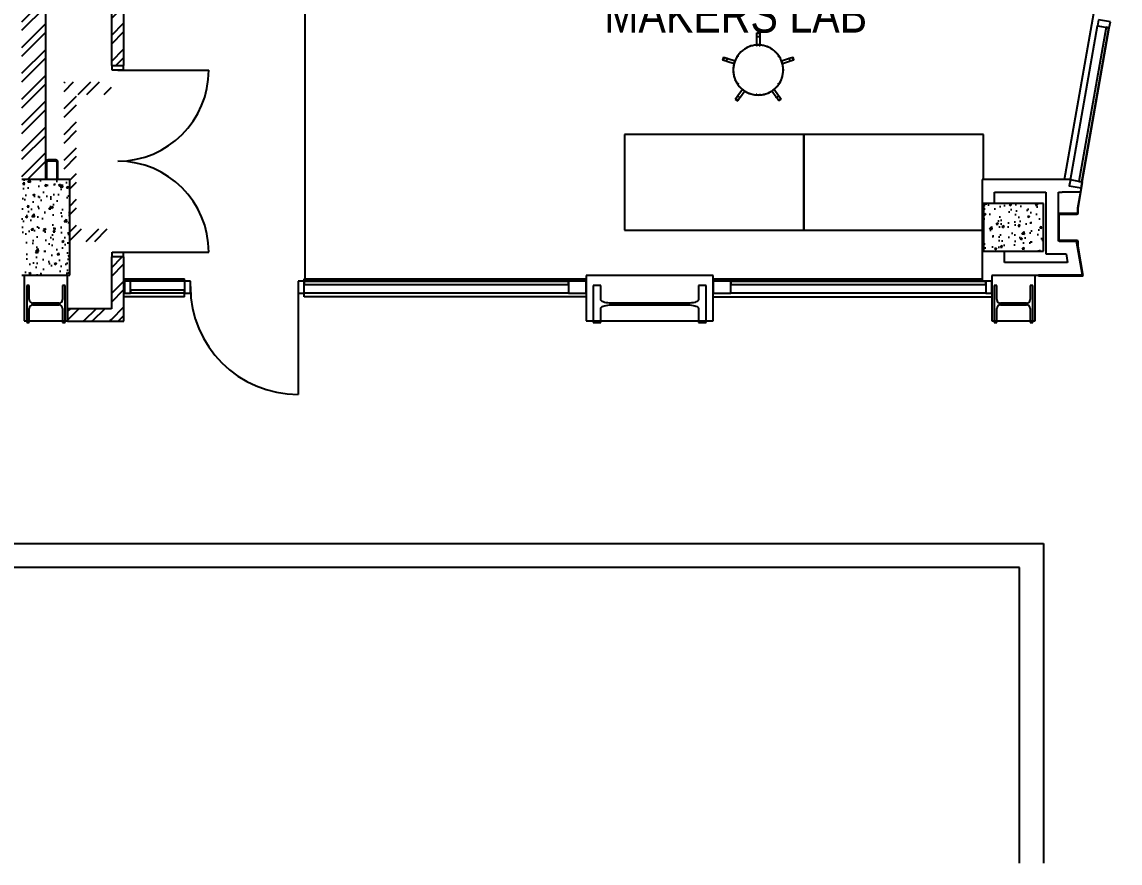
# Model space of a CAD drawing. Extents: x 6433 to 75181, y -2986 to 56414.
# Drawn here: x 39363 to 48532, y -2986 to 4039 of the extents above; entities that cross this region are included whole.
import ezdxf

# ---------------------------------------------------------------- set-up
doc = ezdxf.new("R2010")
doc.units = 0
doc.header["$MEASUREMENT"] = 0
for name, color, linetype in [('A-Column__Concrete', 7, 'CONTINUOUS'), ('A-Column__Steel', 4, 'CONTINUOUS'), ('A-Door', 160, 'CONTINUOUS'), ('A-Furniture', 252, 'CONTINUOUS'), ('A-General', 1, 'CONTINUOUS'), ('A-Hatch__Brick', 2, 'CONTINUOUS'), ('A-Hatch__Concrete', 252, 'CONTINUOUS'), ('A-Text__Primary Room', 6, 'CONTINUOUS'), ('A-Wall__Brick', 6, 'CONTINUOUS'), ('A-Wall__Stud', 90, 'CONTINUOUS'), ('A-Window', 4, 'CONTINUOUS')]:
    doc.layers.add(name, color=color, linetype=linetype)
doc.styles.add('Arial Narrow', font='ARIALN.TTF', dxfattribs={"height": 750})
pattern_1 = [(45, (8381.06, 65736.02), (-107.76307, 107.76307), []), (45, (8452.9, 65736.02), (-107.76307, 107.76307), [])]
pattern_2 = [(50, (8381.06, 65736.02), (182.18467, -15.9391), [19.05, -209.55]), (355, (8381.06, 65736.02), (-35.2434, 191.05685), [15.24, -167.6406]), (100.45144, (8396.24, 65734.7), (146.94125, 175.11775), [16.19, -178.09024]), (46.1842, (8381.06, 65786.82), (271.07904, -42.0423), [28.575, -314.325]), (96.63556, (8403.65, 65783.32), (237.4041, 247.4261), [24.285, -267.1356]), (351.18415, (8381.06, 65786.82), (237.4041, 247.4261), [22.86, -251.4597]), (21, (8406.46, 65774.12), (151.6144, -102.2652), [19.05, -209.55]), (326, (8406.46, 65774.12), (61.80203, 184.18797), [15.24, -167.64]), (71.45144, (8419.1, 65765.6), (213.4164, 81.92277), [16.19, -178.08994]), (37.5, (8381.06, 65736.02), (3.088603, 84.55504), [0, -165.608, 0, -170.18, 0, -168.275]), (7.5, (8381.06, 65736.02), (66.81966, 100.18057), [0, -97.028, 0, -161.798, 0, -64.135]), (327.5, (8324.416, 65736.02), (135.590595, -5.728744), [0, -63.5, 0, -198.12, 0, -262.89]), (317.5, (8299.02, 65736.02), (148.12918, 25.4265), [0, -82.55, 0, -131.572, 0, -186.69])]

msp = doc.modelspace()

# ---------------------------------------------------------------- hatches: boundary and pattern name
at = {"layer": 'A-Hatch__Brick'}
h = msp.add_hatch(dxfattribs=at)
h.set_pattern_fill('ANSI32', color=256, scale=16, style=0)
h.set_pattern_definition(pattern_1)
h.paths.add_polyline_path([(39562.8, 5029), (39562.8, 7023.9), (39362.8, 7023.9), (39362.8, 2723.9), (39562.8, 2723.9), (39562.8, 4777.6)])
h = msp.add_hatch(dxfattribs=at)
h.set_pattern_fill('ANSI32', color=256, scale=16, style=0)
h.set_pattern_definition(pattern_1)
h.paths.add_polyline_path([(40214.2, 5913.9), (40109.2, 5913.9), (40109.2, 3676.6), (40214.2, 3676.6), (40214.2, 5531.6)])
h.paths.add_polyline_path([(40214.2, 2076.6), (40109.2, 2076.6), (40109.2, 1545), (40214.2, 1545), (40214.2, 2013.2)])
h = msp.add_hatch(dxfattribs=at)
h.set_pattern_fill('ANSI32', color=256, scale=16, style=0)
h.set_pattern_definition(pattern_1)
h.paths.add_polyline_path([(39819.2, 2515.8), (39819.2, 3538.6), (39714.2, 3538.6), (39714.2, 2723.9), (39762.8, 2723.9), (39762.8, 2311.6), (39819.2, 2311.6)])
h = msp.add_hatch(dxfattribs=at)
h.set_pattern_fill('ANSI32', color=256, scale=16, style=0)
h.set_pattern_definition(pattern_1)
h.paths.add_polyline_path([(40109.2, 3521.1), (40109.2, 3538.6), (39819.2, 3538.6), (39819.2, 3433.6), (40109.2, 3433.6)])
h = msp.add_hatch(dxfattribs=at)
h.set_pattern_fill('ANSI32', color=256, scale=16, style=0)
h.set_pattern_definition(pattern_1)
h.paths.add_polyline_path([(40109.2, 2206.6), (40109.2, 2311.6), (39762.8, 2311.6), (39762.8, 2206.6)])
h = msp.add_hatch(dxfattribs=at)
h.set_pattern_fill('ANSI32', color=256, scale=16, style=0)
h.set_pattern_definition(pattern_1)
h.paths.add_polyline_path([(40109.2, 1545), (40109.2, 1644), (39743.3, 1644), (39743.3, 1545), (39967.2, 1545)])
h = msp.add_hatch(dxfattribs=at)
h.set_pattern_fill('ANSI32', color=256, scale=16, style=0)
h.set_pattern_definition(pattern_1)
h.paths.add_polyline_path([(40219.2, 1545), (39743.3, 1545), (39743.3, 1540), (40219.2, 1540)])
at = {"layer": 'A-Hatch__Concrete'}
h = msp.add_hatch(dxfattribs=at)
h.set_pattern_fill('AR-CONC', color=256, style=0)
h.set_pattern_definition(pattern_2)
h.paths.add_polyline_path([(39762.8, 1923.9), (39762.8, 2723.9), (39362.8, 2723.9), (39362.8, 1923.9)])
h = msp.add_hatch(dxfattribs=at)
h.set_pattern_fill('AR-CONC', color=256, style=0)
h.set_pattern_definition(pattern_2)
h.paths.add_polyline_path([(47892.8, 2523.9), (47392.8, 2523.9), (47392.8, 2123.9), (47892.8, 2123.9)])

# ---------------------------------------------------------------- linework, layer by layer
at = {"layer": 'A-Column__Concrete'}
for p, q in [((39762.8, 2723.9), (39362.8, 2723.9)), ((39762.8, 1923.9), (39762.8, 2723.9)), ((47392.8, 2523.9), (47392.8, 2123.9)), ((47892.8, 2523.9), (47392.8, 2523.9)), ((47892.8, 2123.9), (47892.8, 2523.9)), ((47392.8, 2123.9), (47892.8, 2123.9)), ((39362.8, 1923.9), (39762.8, 1923.9)), ((39743.3, 1921.4), (39382.3, 1921.4)), ((39382.3, 1921.4), (39382.3, 1542.5)), ((39743.3, 1542.5), (39743.3, 1921.4)), ((45133.9, 1921.4), (44074.2, 1921.4)), ((44074.2, 1921.4), (44074.2, 1542.5)), ((45133.9, 1542.5), (45133.9, 1921.4)), ((47823.3, 1921.4), (47462.3, 1921.4)), ((47462.3, 1921.4), (47462.3, 1542.5)), ((47823.3, 1542.5), (47823.3, 1921.4)), ((39382.3, 1542.5), (39743.3, 1542.5)), ((44074.2, 1542.5), (45133.9, 1542.5)), ((47462.3, 1542.5), (47823.3, 1542.5))]:
    msp.add_line(p, q, dxfattribs=at)
at = {"layer": 'A-Column__Steel'}
for p, q in [((39562.8, 2869.6), (39562.8, 2723.9)), ((39571.8, 2723.9), (39571.8, 2869.6)), ((39644.8, 2887.6), (39580.8, 2887.6)), ((39580.8, 2878.6), (39644.8, 2878.6)), ((39653.8, 2869.6), (39653.8, 2723.9)), ((39662.8, 2723.9), (39662.8, 2869.6)), ((48215, 2697.9), (48177.5, 2485.3)), ((48182.5, 2484.8), (48219.9, 2697)), ((48219.9, 2697), (48215, 2697.9)), ((48177.5, 2485.3), (48177.5, 2443.9)), ((48182.5, 2443.9), (48182.5, 2484.8)), ((48017.8, 2428.9), (48017.8, 2218.9)), ((48022.5, 2218.9), (48022.5, 2428.9)), ((48027.5, 2433.9), (48172.5, 2433.9)), ((48172.5, 2438.9), (48027.8, 2438.9)), ((48172.5, 2213.9), (48027.5, 2213.9)), ((48027.8, 2208.9), (48172.5, 2208.9)), ((48177.5, 2203.9), (48177.5, 2162.5)), ((48182.5, 2162.9), (48182.5, 2203.9)), ((48177.5, 2162.5), (48219.5, 1923.9)), ((48225.5, 1918.9), (48182.5, 2162.9)), ((39424, 1837.7), (39402.3, 1837.7)), ((39402.3, 1837.7), (39402.3, 1528.7)), ((39424, 1720.1), (39424, 1837.7)), ((39723.3, 1837.7), (39701.6, 1837.7)), ((39701.6, 1837.7), (39701.6, 1720.1)), ((39723.3, 1528.7), (39723.3, 1837.7)), ((44196.6, 1837.7), (44132.9, 1837.7)), ((44132.9, 1837.7), (44132.9, 1528.7)), ((44196.6, 1720.1), (44196.6, 1837.7)), ((45075.2, 1837.7), (45011.5, 1837.7)), ((45011.5, 1837.7), (45011.5, 1720.1)), ((45075.2, 1528.7), (45075.2, 1837.7)), ((47504, 1837.7), (47482.3, 1837.7)), ((47482.3, 1837.7), (47482.3, 1528.7)), ((47504, 1720.1), (47504, 1837.7)), ((47803.3, 1837.7), (47781.6, 1837.7)), ((47781.6, 1837.7), (47781.6, 1720.1)), ((47803.3, 1528.7), (47803.3, 1837.7)), ((48219.5, 1923.9), (47851.8, 1923.9)), ((47851.8, 1923.9), (47851.8, 1918.9)), ((47851.8, 1918.9), (48225.5, 1918.9)), ((39671.6, 1690.1), (39454, 1690.1)), ((39454, 1676.3), (39671.6, 1676.3)), ((44923.5, 1690.1), (44284.7, 1690.1)), ((44284.7, 1676.3), (44923.5, 1676.3)), ((47751.6, 1690.1), (47534, 1690.1)), ((47534, 1676.3), (47751.6, 1676.3)), ((39424, 1528.7), (39424, 1646.3)), ((39701.6, 1646.3), (39701.6, 1528.7)), ((44196.6, 1528.7), (44196.6, 1646.3)), ((45011.5, 1646.3), (45011.5, 1528.7)), ((47504, 1528.7), (47504, 1646.3)), ((47781.6, 1646.3), (47781.6, 1528.7)), ((39402.3, 1528.7), (39424, 1528.7)), ((39701.6, 1528.7), (39723.3, 1528.7)), ((44132.9, 1528.7), (44196.6, 1528.7)), ((45011.5, 1528.7), (45075.2, 1528.7)), ((47482.3, 1528.7), (47504, 1528.7)), ((47781.6, 1528.7), (47803.3, 1528.7))]:
    msp.add_line(p, q, dxfattribs=at)
at = {"layer": 'A-Column__Steel', "flags": 128}
for points in [[(44284.7, 1690.1), (44269.4, 1690.5), (44254.6, 1691.9), (44240.6, 1694.1), (44228.1, 1697.1), (44217.2, 1700.8), (44208.4, 1705.1), (44201.9, 1709.8), (44197.9, 1714.8), (44196.6, 1720.1)], [(44196.6, 1646.3), (44197.9, 1651.5), (44201.9, 1656.5), (44208.4, 1661.3), (44217.2, 1665.5), (44228.1, 1669.2), (44240.6, 1672.2), (44254.6, 1674.4), (44269.4, 1675.8), (44284.7, 1676.3)], [(45011.5, 1720.1), (45010.2, 1714.8), (45006.2, 1709.8), (44999.7, 1705.1), (44990.9, 1700.8), (44980.1, 1697.1), (44967.5, 1694.1), (44953.6, 1691.9), (44938.8, 1690.5), (44923.5, 1690.1)], [(44923.5, 1676.3), (44938.8, 1675.8), (44953.6, 1674.4), (44967.5, 1672.2), (44980.1, 1669.2), (44990.9, 1665.5), (44999.7, 1661.3), (45006.2, 1656.5), (45010.2, 1651.5), (45011.5, 1646.3)]]:
    msp.add_lwpolyline(points, dxfattribs=at)
at = {"layer": 'A-Column__Steel'}
for centre, radius, start, end in [((39580.8, 2869.6), 18, 90, 180), ((39580.8, 2869.6), 9, 90, 180), ((39644.8, 2869.6), 18, 0, 90), ((39644.8, 2869.6), 9, 0, 90), ((48027.8, 2428.9), 10, 90, 180), ((48027.5, 2428.9), 5, 90, 180), ((48172.5, 2443.9), 10, 270, 0), ((48172.5, 2443.9), 5, 270, 0), ((48027.8, 2218.9), 10, 180, 270), ((48027.5, 2218.9), 5, 180, 270), ((48172.5, 2203.9), 10, 0, 90), ((48172.5, 2203.9), 5, 0, 90), ((39454, 1720.1), 30, 180, 270), ((39454, 1646.3), 30, 90, 180), ((39671.6, 1720.1), 30, 270, 0), ((39671.6, 1646.3), 30, 0, 90), ((47534, 1720.1), 30, 180, 270), ((47534, 1646.3), 30, 90, 180), ((47751.6, 1720.1), 30, 270, 0), ((47751.6, 1646.3), 30, 0, 90)]:
    msp.add_arc(centre, radius, start, end, dxfattribs=at)
at = {"layer": 'A-Door'}
for p, q in [((40116.7, 3636.6), (40116.7, 3676.6)), ((40206.7, 3676.6), (40206.7, 3636.6)), ((40206.7, 3636.6), (40116.7, 3636.6)), ((40162.7, 3636.6), (40922.7, 3636.6)), ((40116.7, 2116.6), (40206.7, 2116.6)), ((40116.7, 2076.6), (40116.7, 2116.6)), ((40162.7, 2116.6), (40922.7, 2116.6)), ((40206.7, 2116.6), (40206.7, 2076.6)), ((41669.2, 1828.4), (41669.2, 928.4))]:
    msp.add_line(p, q, dxfattribs=at)
at = {"layer": 'A-Door', "color": 252}
for centre, radius, start, end in [((40162.7, 3636.6), 760, 270, 0), ((40162.7, 2116.6), 760, 0, 90), ((41669.2, 1828.4), 900, 180, 270)]:
    msp.add_arc(centre, radius, start, end, dxfattribs=at)
at = {"layer": 'A-Furniture'}
for p, q in [((45523.6, 3947.5), (45498.2, 3947.5)), ((45498.2, 3914.6), (45498.2, 3947.5)), ((45523.6, 3947.5), (45498.2, 3947.5)), ((45523.6, 3947.5), (45523.6, 3914.6)), ((45523.6, 3942.7), (45498.2, 3942.7)), ((45523.6, 3915.4), (45498.2, 3915.4)), ((45498.2, 3909.2), (45498.2, 3915.4)), ((45523.6, 3915.4), (45498.2, 3915.4)), ((45498.2, 3846), (45498.2, 3909.2)), ((45523.6, 3915.4), (45523.6, 3909.2)), ((45523.6, 3909.2), (45523.6, 3846)), ((45346.4, 3766), (45341.4, 3759.4)), ((45351.7, 3772.5), (45346.4, 3766)), ((45357.2, 3778.8), (45351.7, 3772.5)), ((45362.9, 3784.8), (45357.2, 3778.8)), ((45368.9, 3790.6), (45362.9, 3784.8)), ((45375.1, 3796.2), (45368.9, 3790.6)), ((45381.6, 3801.5), (45375.1, 3796.2)), ((45388.2, 3806.5), (45381.6, 3801.5)), ((45395, 3811.3), (45388.2, 3806.5)), ((45402.1, 3815.8), (45395, 3811.3)), ((45409.3, 3820), (45402.1, 3815.8)), ((45416.6, 3823.9), (45409.3, 3820)), ((45424.1, 3827.5), (45416.6, 3823.9)), ((45431.8, 3830.8), (45424.1, 3827.5)), ((45439.6, 3833.9), (45431.8, 3830.8)), ((45447.5, 3836.6), (45439.6, 3833.9)), ((45455.5, 3838.9), (45447.5, 3836.6)), ((45463.5, 3841), (45455.5, 3838.9)), ((45471.7, 3842.7), (45463.5, 3841)), ((45479.9, 3844.1), (45471.7, 3842.7)), ((45488.2, 3845.2), (45479.9, 3844.1)), ((45496.5, 3845.9), (45488.2, 3845.2)), ((45504.8, 3846.4), (45496.5, 3845.9)), ((45513.2, 3846.4), (45504.8, 3846.4)), ((45521.5, 3846.2), (45513.2, 3846.4)), ((45529.8, 3845.6), (45521.5, 3846.2)), ((45538.1, 3844.7), (45529.8, 3845.6)), ((45546.4, 3843.4), (45538.1, 3844.7)), ((45554.5, 3841.8), (45546.4, 3843.4)), ((45562.7, 3839.9), (45554.5, 3841.8)), ((45570.7, 3837.7), (45562.7, 3839.9)), ((45578.6, 3835.1), (45570.7, 3837.7)), ((45586.5, 3832.3), (45578.6, 3835.1)), ((45594.2, 3829.1), (45586.5, 3832.3)), ((45601.8, 3825.6), (45594.2, 3829.1)), ((45609.2, 3821.8), (45601.8, 3825.6)), ((45616.5, 3817.8), (45609.2, 3821.8)), ((45623.6, 3813.4), (45616.5, 3817.8)), ((45630.5, 3808.7), (45623.6, 3813.4)), ((45637.2, 3803.8), (45630.5, 3808.7)), ((45643.8, 3798.6), (45637.2, 3803.8)), ((45650.1, 3793.2), (45643.8, 3798.6)), ((45656.2, 3787.5), (45650.1, 3793.2)), ((45662.1, 3781.6), (45656.2, 3787.5)), ((45667.7, 3775.4), (45662.1, 3781.6)), ((45673, 3769), (45667.7, 3775.4)), ((45678.2, 3762.5), (45673, 3769)), ((45683, 3755.7), (45678.2, 3762.5)), ((45220.5, 3745.7), (45212.7, 3721.5)), ((45220.5, 3745.7), (45212.7, 3721.5)), ((45242.2, 3711.9), (45212.7, 3721.5)), ((45225.1, 3744.2), (45217.2, 3720.1)), ((45220.5, 3745.7), (45251.8, 3735.6)), ((45251, 3735.8), (45243.1, 3711.7)), ((45251, 3735.8), (45243.1, 3711.7)), ((45249.1, 3709.7), (45243.1, 3711.7)), ((45308.6, 3690.4), (45249.1, 3709.7)), ((45251, 3735.8), (45256.9, 3733.9)), ((45256.9, 3733.9), (45317.2, 3714.3)), ((45305.8, 3675.6), (45304.5, 3667.4)), ((45307.5, 3683.8), (45305.8, 3675.6)), ((45309.5, 3691.9), (45307.5, 3683.8)), ((45311.8, 3699.9), (45309.5, 3691.9)), ((45314.5, 3707.8), (45311.8, 3699.9)), ((45317.4, 3715.6), (45314.5, 3707.8)), ((45320.7, 3723.3), (45317.4, 3715.6)), ((45324.2, 3730.8), (45320.7, 3723.3)), ((45328.1, 3738.2), (45324.2, 3730.8)), ((45332.2, 3745.4), (45328.1, 3738.2)), ((45336.7, 3752.5), (45332.2, 3745.4)), ((45341.4, 3759.4), (45336.7, 3752.5)), ((45687.6, 3748.7), (45683, 3755.7)), ((45691.9, 3741.5), (45687.6, 3748.7)), ((45695.9, 3734.2), (45691.9, 3741.5)), ((45699.6, 3726.7), (45695.9, 3734.2)), ((45703, 3719.1), (45699.6, 3726.7)), ((45706.1, 3711.4), (45703, 3719.1)), ((45704.6, 3714.3), (45764.9, 3733.9)), ((45708.8, 3703.5), (45706.1, 3711.4)), ((45711.3, 3695.6), (45708.8, 3703.5)), ((45713.4, 3687.5), (45711.3, 3695.6)), ((45772.8, 3709.7), (45713.2, 3690.4)), ((45715.3, 3679.4), (45713.4, 3687.5)), ((45716.8, 3671.2), (45715.3, 3679.4)), ((45717.9, 3662.9), (45716.8, 3671.2)), ((45764.9, 3733.9), (45770.8, 3735.8)), ((45770.1, 3735.6), (45801.3, 3745.7)), ((45778.7, 3711.7), (45770.8, 3735.8)), ((45778.7, 3711.7), (45770.8, 3735.8)), ((45778.7, 3711.7), (45772.8, 3709.7)), ((45809.2, 3721.5), (45777.9, 3711.4)), ((45804.6, 3720.1), (45796.8, 3744.2)), ((45809.2, 3721.5), (45801.3, 3745.7)), ((45809.2, 3721.5), (45801.3, 3745.7)), ((45302.5, 3642.4), (45302.4, 3637.9)), ((45302.4, 3637.9), (45302.6, 3629.6)), ((45302.8, 3650.8), (45302.5, 3642.4)), ((45302.6, 3629.6), (45303.1, 3621.3)), ((45303.5, 3659.1), (45302.8, 3650.8)), ((45303.1, 3621.3), (45303.9, 3613)), ((45304.5, 3667.4), (45303.5, 3659.1)), ((45303.9, 3613), (45305.1, 3604.7)), ((45305.1, 3604.7), (45306.6, 3596.5)), ((45306.6, 3596.5), (45308.4, 3588.4)), ((45308.4, 3588.4), (45310.5, 3580.3)), ((45310.5, 3580.3), (45313, 3572.3)), ((45707.4, 3568.1), (45710, 3576)), ((45710, 3576), (45712.3, 3584)), ((45712.3, 3584), (45714.3, 3592.1)), ((45714.3, 3592.1), (45716, 3600.3)), ((45716, 3600.3), (45717.3, 3608.5)), ((45717.3, 3608.5), (45718.4, 3616.8)), ((45718.8, 3654.6), (45717.9, 3662.9)), ((45718.4, 3616.8), (45719, 3625.1)), ((45719.3, 3646.3), (45718.8, 3654.6)), ((45719, 3625.1), (45719.4, 3633.4)), ((45719.4, 3637.9), (45719.3, 3646.3)), ((45719.4, 3633.4), (45719.4, 3637.9)), ((45313, 3572.3), (45315.8, 3564.5)), ((45315.8, 3564.5), (45318.9, 3556.7)), ((45318.9, 3556.7), (45322.3, 3549.1)), ((45322.3, 3549.1), (45326, 3541.6)), ((45326, 3541.6), (45330, 3534.3)), ((45330, 3534.3), (45334.3, 3527.2)), ((45334.3, 3527.2), (45338.8, 3520.2)), ((45338.8, 3520.2), (45343.7, 3513.4)), ((45343.7, 3513.4), (45348.8, 3506.8)), ((45348.8, 3506.8), (45354.2, 3500.4)), ((45354.2, 3500.4), (45359.8, 3494.3)), ((45359.8, 3494.3), (45365.6, 3488.4)), ((45365.6, 3488.4), (45371.7, 3482.7)), ((45646.7, 3479.7), (45652.9, 3485.3)), ((45652.9, 3485.3), (45658.9, 3491.1)), ((45658.9, 3491.1), (45664.7, 3497.1)), ((45664.7, 3497.1), (45670.2, 3503.4)), ((45670.2, 3503.4), (45675.4, 3509.8)), ((45675.4, 3509.8), (45680.4, 3516.5)), ((45680.4, 3516.5), (45685.1, 3523.4)), ((45685.1, 3523.4), (45689.6, 3530.4)), ((45689.6, 3530.4), (45693.7, 3537.7)), ((45693.7, 3537.7), (45697.6, 3545.1)), ((45697.6, 3545.1), (45701.2, 3552.6)), ((45701.2, 3552.6), (45704.4, 3560.3)), ((45704.4, 3560.3), (45707.4, 3568.1)), ((45318.7, 3395.1), (45336.5, 3419.5)), ((45318.7, 3395.1), (45339.3, 3380.2)), ((45318.7, 3395.1), (45339.3, 3380.2)), ((45321.5, 3399), (45342.1, 3384)), ((45337.6, 3421), (45341.2, 3426)), ((45337.6, 3421), (45358.1, 3406.1)), ((45337.6, 3421), (45358.1, 3406.1)), ((45357, 3404.6), (45339.3, 3380.2)), ((45341.2, 3426), (45378.5, 3477.4)), ((45361.8, 3411.1), (45358.1, 3406.1)), ((45398.7, 3462), (45361.8, 3411.1)), ((45371.7, 3482.7), (45378.1, 3477.2)), ((45378.1, 3477.2), (45384.6, 3472)), ((45384.6, 3472), (45391.3, 3467.1)), ((45391.3, 3467.1), (45398.3, 3462.5)), ((45398.3, 3462.5), (45405.4, 3458.1)), ((45405.4, 3458.1), (45412.6, 3454)), ((45412.6, 3454), (45420.1, 3450.3)), ((45420.1, 3450.3), (45427.6, 3446.8)), ((45427.6, 3446.8), (45435.4, 3443.6)), ((45435.4, 3443.6), (45443.2, 3440.7)), ((45443.2, 3440.7), (45451.1, 3438.2)), ((45451.1, 3438.2), (45459.2, 3435.9)), ((45459.2, 3435.9), (45467.3, 3434)), ((45467.3, 3434), (45475.5, 3432.5)), ((45475.5, 3432.5), (45483.7, 3431.2)), ((45483.7, 3431.2), (45492, 3430.3)), ((45492, 3430.3), (45500.3, 3429.7)), ((45500.3, 3429.7), (45508.7, 3429.4)), ((45508.7, 3429.4), (45517, 3429.5)), ((45517, 3429.5), (45525.3, 3429.9)), ((45525.3, 3429.9), (45533.6, 3430.7)), ((45533.6, 3430.7), (45541.9, 3431.7)), ((45541.9, 3431.7), (45550.1, 3433.1)), ((45550.1, 3433.1), (45558.3, 3434.9)), ((45558.3, 3434.9), (45566.4, 3436.9)), ((45566.4, 3436.9), (45574.4, 3439.3)), ((45574.4, 3439.3), (45582.3, 3442)), ((45582.3, 3442), (45590, 3445)), ((45590, 3445), (45597.7, 3448.3)), ((45597.7, 3448.3), (45605.2, 3452)), ((45605.2, 3452), (45612.6, 3455.9)), ((45612.6, 3455.9), (45619.8, 3460.1)), ((45619.8, 3460.1), (45626.8, 3464.6)), ((45660.1, 3411.1), (45623.1, 3462)), ((45626.8, 3464.6), (45633.6, 3469.4)), ((45633.6, 3469.4), (45640.3, 3474.4)), ((45640.3, 3474.4), (45646.7, 3479.7)), ((45643.3, 3477.4), (45680.6, 3426)), ((45663.7, 3406.1), (45660.1, 3411.1)), ((45663.7, 3406.1), (45684.3, 3421)), ((45663.7, 3406.1), (45684.3, 3421)), ((45682.5, 3380.2), (45664.8, 3404.6)), ((45679.7, 3384), (45700.3, 3399)), ((45680.6, 3426), (45684.3, 3421)), ((45682.5, 3380.2), (45703.1, 3395.1)), ((45682.5, 3380.2), (45703.1, 3395.1)), ((45685.4, 3419.5), (45703.1, 3395.1)), ((45892.8, 3098.9), (44392.8, 3098.9)), ((44392.8, 3098.9), (44392.8, 2298.9)), ((45892.8, 2298.9), (45892.8, 3098.9)), ((47392.8, 3098.9), (45892.8, 3098.9)), ((45892.8, 3098.9), (45892.8, 2298.9)), ((47392.8, 2723.9), (47392.8, 3098.9)), ((44392.8, 2298.9), (45892.8, 2298.9)), ((45892.8, 2298.9), (47379.6, 2298.9))]:
    msp.add_line(p, q, dxfattribs=at)
for radius, start, end in [(209.6, 118.5735, 158.27124), (209.5, 77.01055, 116.79702), (203.2, 92.39106, 94.33662), (203.2, 85.66338, 87.60894), (209.5, 49.37222, 75.25769), (209.5, 21.72603, 47.52692), (209.6, 160.54261, 180), (203.2, 145.22392, 147.36607), (203.2, 32.63393, 34.77608), (209.6, 0, 19.45739), (209.6, 180, 199.36042), (209.6, 340.63958, 0), (209.5, 201.85806, 214.19532), (209.5, 214.73874, 227.34345), (203.2, 213.09829, 215.41206), (209.6, 298.79369, 325.23875), (203.2, 324.58794, 326.90171), (209.6, 325.80468, 338.13893), (209.5, 229.60356, 242.18109), (209.5, 242.45107, 254.99729), (209.6, 257.27893, 283.69972), (203.2, 265.06958, 266.5401), (203.2, 273.4599, 274.93042), (209.6, 283.98396, 296.5349)]:
    msp.add_arc((45510.9, 3638), radius, start, end, dxfattribs=at)
at = {"layer": 'A-General'}
msp.add_line((41724.2, 4881.9), (41724.2, 1893.9), dxfattribs=at)
at = {"layer": 'A-Wall__Brick'}
for p, q in [((40214.2, 3676.6), (40214.2, 5913.9)), ((39562.8, 2723.9), (39562.8, 5808.9)), ((40109.2, 5808.9), (40109.2, 3676.6)), ((40109.2, 3676.6), (40214.2, 3676.6)), ((48118, 2723.9), (47379.6, 2723.9)), ((47379.6, 2723.9), (47379.6, 1873.4)), ((47484.6, 2618.9), (47912.8, 2618.9)), ((47484.6, 2523.9), (47484.6, 2618.9)), ((47912.8, 2618.9), (47912.8, 2103.9)), ((48017.8, 2618.9), (48048.7, 2618.9)), ((48017.8, 2208.9), (48017.8, 2618.9)), ((48201.1, 2618.9), (48048.7, 2618.9)), ((48169.4, 2208.9), (48017.8, 2208.9)), ((48219.5, 1923.9), (48169.4, 2208.9)), ((47567.3, 2028.9), (47567.3, 2123.9)), ((40214.2, 2076.6), (40109.2, 2076.6)), ((40109.2, 2076.6), (40109.2, 1644)), ((40214.2, 1540), (40214.2, 2076.6)), ((48094.4, 2028.9), (47567.3, 2028.9)), ((47912.8, 2103.9), (48081.2, 2103.9)), ((48081.2, 2103.9), (48094.4, 2028.9)), ((47462.3, 1923.9), (48219.5, 1923.9)), ((40109.2, 1644), (39743.3, 1644)), ((39743.3, 1644), (39743.3, 1540)), ((39743.3, 1540), (40214.2, 1540))]:
    msp.add_line(p, q, dxfattribs=at)
at = {"layer": 'A-Wall__Brick', "flags": 128}
msp.add_lwpolyline([(48118, 2723.9), (48108.6, 2670.3), (48207.1, 2653), (48201.1, 2618.9)], dxfattribs=at)
at = {"layer": 'A-Wall__Stud'}
for p, q in [((22095.3, -316.1), (47892.8, -316.1)), ((47892.8, -316.1), (47892.8, -2985.9)), ((47692.8, -516.1), (21841.3, -516.1)), ((47692.8, -2985.9), (47692.8, -516.1))]:
    msp.add_line(p, q, dxfattribs=at)
at = {"layer": 'A-Window'}
for p, q in [((48067.2, 2723.9), (48532, 5363.9)), ((48117.2, 2719.5), (48344, 4007.4)), ((48415.9, 3994.7), (48189.1, 2706.9)), ((48212.8, 2702.7), (48439.5, 3990.6)), ((48215.7, 2702.2), (48442.5, 3990)), ((48439.5, 3990.6), (48415.9, 3994.7)), ((48189.1, 2706.9), (48212.8, 2702.7)), ((40214.2, 1893.9), (40719.2, 1893.9)), ((40269.2, 1873.4), (40219.2, 1873.4)), ((40219.2, 1873.4), (40219.2, 1773.4)), ((40269.2, 1773.4), (40269.2, 1873.4)), ((40719.2, 1873.4), (40269.2, 1873.4)), ((40719.2, 1873.4), (40719.2, 1893.9)), ((41719.1, 1893.9), (44074.2, 1893.9)), ((41719.1, 1873.4), (41719.1, 1893.9)), ((43927.4, 1873.4), (41719.2, 1873.4)), ((43927.4, 1870.4), (41719.2, 1870.4)), ((41719.2, 1870.4), (41719.2, 1846.4)), ((41719.2, 1846.4), (43927.4, 1846.4)), ((44074.2, 1873.4), (43927.4, 1873.4)), ((43927.4, 1873.4), (43927.4, 1773.4)), ((43927.4, 1846.4), (43927.4, 1870.4)), ((44074.2, 1773.4), (44074.2, 1873.4)), ((45133.9, 1893.9), (47379.6, 1893.9)), ((45280.7, 1873.4), (45133.9, 1873.4)), ((45133.9, 1873.4), (45133.9, 1773.4)), ((45280.7, 1773.4), (45280.7, 1873.4)), ((47412.3, 1873.4), (45280.7, 1873.4)), ((47412.3, 1870.4), (45280.7, 1870.4)), ((45280.7, 1870.4), (45280.7, 1846.4)), ((45280.7, 1846.4), (47412.3, 1846.4)), ((47412.3, 1846.4), (47412.3, 1870.4)), ((40719.2, 1743.9), (40214.2, 1743.9)), ((40219.2, 1773.4), (40269.2, 1773.4)), ((40719.2, 1800.4), (40269.2, 1800.4)), ((40269.2, 1800.4), (40269.2, 1776.4)), ((40269.2, 1776.4), (40719.2, 1776.4)), ((40719.2, 1773.4), (40269.2, 1773.4)), ((40719.2, 1776.4), (40719.2, 1800.4)), ((40719.2, 1743.9), (40719.2, 1773.4)), ((41719.1, 1743.9), (41719.1, 1773.4)), ((44074.2, 1743.9), (41719.1, 1743.9)), ((43927.4, 1773.4), (41719.2, 1773.4)), ((43927.4, 1773.4), (44074.2, 1773.4)), ((45133.9, 1773.4), (45280.7, 1773.4)), ((45133.9, 1743.9), (47462.3, 1743.9)), ((47412.3, 1773.4), (45280.7, 1773.4))]:
    msp.add_line(p, q, dxfattribs=at)
at = {"layer": 'A-Window', "extrusion": (0, 0, -1)}
for p, q in [((48352.6, 4056.6), (48344, 4007.4)), ((48451.1, 4039.3), (48352.6, 4056.6)), ((48442.5, 3990), (48451.1, 4039.3)), ((48344, 4007.4), (48442.5, 3990)), ((48117.2, 2719.5), (48108.6, 2670.3)), ((48108.6, 2670.3), (48207.1, 2653)), ((48215.7, 2702.2), (48117.2, 2719.5)), ((48207.1, 2653), (48215.7, 2702.2)), ((40769.2, 1873.4), (40719.2, 1873.4)), ((40719.2, 1873.4), (40719.2, 1773.4)), ((40769.2, 1773.4), (40769.2, 1873.4)), ((41719.2, 1873.4), (41669.2, 1873.4)), ((41669.2, 1873.4), (41669.2, 1773.4)), ((41719.2, 1773.4), (41719.2, 1873.4)), ((47462.3, 1873.4), (47412.3, 1873.4)), ((47412.3, 1873.4), (47412.3, 1773.4)), ((47462.3, 1773.4), (47462.3, 1873.4)), ((40719.2, 1773.4), (40769.2, 1773.4)), ((41669.2, 1773.4), (41719.2, 1773.4)), ((47412.3, 1773.4), (47462.3, 1773.4))]:
    msp.add_line(p, q, dxfattribs=at)

# ---------------------------------------------------------------- texts
at = {"layer": 'A-Text__Primary Room', "insert": (45322, 5500.6), "char_height": 750, "width": 4376.069, "attachment_point": 2, "style": 'Arial Narrow'}
msp.add_mtext('207 \\P{\\H0.4x;MAKERS LAB}', dxfattribs=at)

doc.saveas('drawing.dxf')
